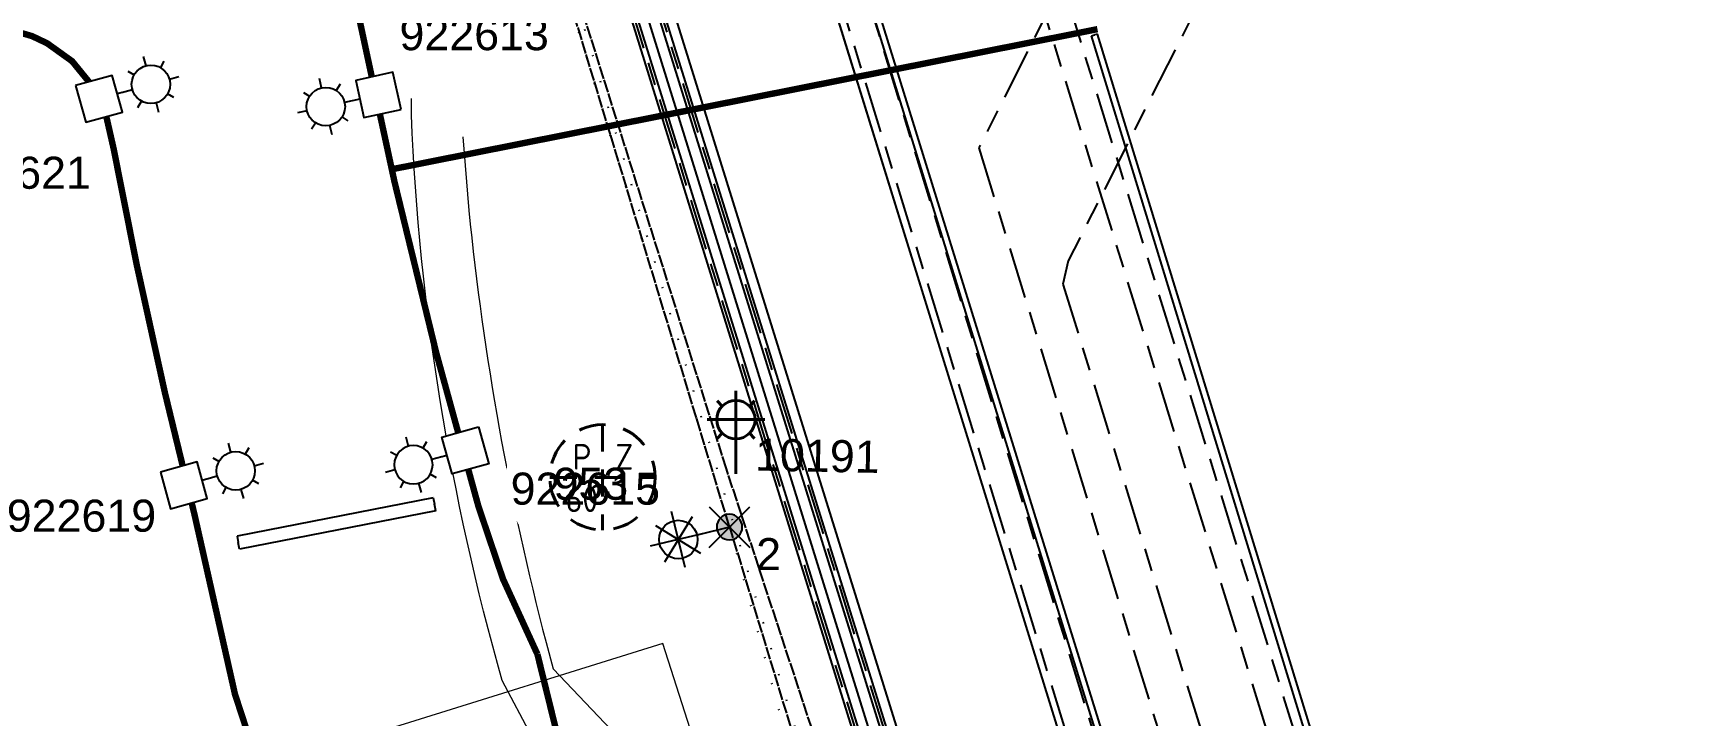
# Model space of a CAD drawing. Header units: metres. Extents: x 303957 to 307239, y 6268736 to 6272503.
# Drawn here: x 306027.4 to 306156.7, y 6269888.7 to 6269941.9 of the extents above; entities that cross this region are included whole.
import ezdxf
from ezdxf.enums import TextEntityAlignment as Align

# ---------------------------------------------------------------- set-up
doc = ezdxf.new("R2010")
doc.units = ezdxf.units.M
for name, pattern in [('Cable Exist OH', [1, 1, 0]), ('Cable Exist UG', [8.2, 4, -1.2, 1.8, -1.2]), ('Cable Remove', [2, 0, -2]), ('Dash', [5, 3, -2]), ('IE Trench LV', [6.5, 5, -1.5])]:
    doc.linetypes.add(name, pattern=pattern)
doc.layers.get('0').update_dxf_attribs({"color": 6})
for name, color, linetype, lineweight in [('Cadastre Land Parcels_SP_EXT', 9, 'Continuous', 5), ('Cadastre Roads_SP_EXT', 9, 'Continuous', 5), ('Cadastre Roads_SP_NEW', 2, 'Continuous', 5)]:
    doc.layers.add(name, color=color, linetype=linetype, lineweight=lineweight)
for name, color, linetype in [('Duct_SP_EXT', 7, 'Continuous'), ('Duct_SP_NEW', 2, 'Continuous'), ('Equip_SL_EXT', 7, 'Continuous'), ('Equip_SP_SL_EXT', 7, 'Continuous'), ('Equip_SP_SL_MOD', 3, 'Continuous'), ('Equip_SP_SL_NEW', 2, 'Continuous'), ('Mains_HV_MOD', 3, 'Continuous'), ('Mains_LV_EXT', 7, 'Continuous'), ('Mains_SL_MOD', 3, 'Continuous'), ('Mains_TR_MOD', 3, 'Continuous'), ('Notes', 7, 'Continuous'), ('SupportsUG_SP_LV_EXT', 7, 'Continuous'), ('SupportsUG_SP_LV_SL_NEW', 2, 'Continuous'), ('Trench_SP_NEW', 2, 'Continuous')]:
    doc.layers.add(name, color=color, linetype=linetype)
doc.styles.add('iecARIAL', font='arial.ttf', dxfattribs={"height": 2})
doc.styles.add('IESYMBOL1', font='isocp.shx')
doc.styles.add('POLE_LABEL', font='arial.ttf')
doc.styles.add('SL_LABEL', font='arial.ttf')
doc.styles.add('SLCP_LABEL', font='arial.ttf', dxfattribs={"height": 3.5})
doc.styles.get("Standard").update_dxf_attribs({"font": 'arial.ttf'})
doc.linetypes.add('Cable P UG', pattern='A,6,-0.5,["P",Standard,S=1.7,R=0,X=0.5,Y=-1],-2.9', length=9.4)
doc.linetypes.add('IE Trench HV', pattern='A,7,-0.2,["/",Standard,S=3,R=0,X=0.6,Y=-1.4],-2.5', length=9.7)

# ---------------------------------------------------------------- blocks, each defined once
blk = doc.blocks.new('SL_LANTERN_EXT')
at = {"lineweight": 40}
for p, q in [((0, 1.97), (0, 6.47)), ((-1.46, 5.68), (-1.06, 5.28)), ((1.46, 5.68), (1.06, 5.28)), ((-2.25, 4.22), (2.25, 4.22)), ((-1.46, 2.76), (-1.06, 3.16)), ((0, 0), (0, 2.72)), ((1.46, 2.76), (1.06, 3.16))]:
    blk.add_line(p, q, dxfattribs=at)
blk.add_circle((0, 4.22), 1.5, dxfattribs=at)
at = {"style": 'iecARIAL', "flags": 8}
blk.add_attdef('ASSET_NUM', (1.5, 1.5), '', height=2.5, dxfattribs=at)
for tag, p, height, flags in [('CONSTRUCTED_VOLTAGE', (0.98, -0.65), 0.2, 9), ('CONTROL_TYPE', (0.98, -0.85), 0.2, 9), ('LANTERN_PURPOSE', (0.98, -1.05), 0.2, 9), ('LANTERN_TYPE', (0.98, -1.25), 0.2, 9), ('NO_PHASES', (0.98, -1.45), 0.2, 9), ('LNUMBER', (2.18, -3.25), 2.5, 8), ('OPERATING_VOLTAGE', (0.98, -1.65), 0.2, 9), ('ORIENTATION', (0.98, -1.85), 0.2, 9), ('OWNED_BY', (0.98, -2.05), 0.2, 9), ('STATE', (0.98, -2.25), 0.2, 9), ('USAGE', (0.98, -2.45), 0.2, 9), ('CEXIST', (0.98, -2.65), 0.2, 9), ('CNEW', (0.98, -2.85), 0.2, 9), ('CNUMBER', (0.98, -3.05), 0.2, 9), ('CREMOVE', (0.98, -3.25), 0.2, 9), ('CREPLACE', (0.98, -3.45), 0.2, 9), ('LKINGHEIGHT', (0.98, -3.65), 0.2, 9), ('LBRACKET', (0.98, -3.85), 0.2, 9), ('LBRACKETVOCAB', (0.98, -4.05), 0.2, 9), ('LCATEGORY', (0.98, -4.25), 0.2, 9), ('LCHARGE1', (0.98, -4.45), 0.2, 9), ('LCHARGE1PERCENT', (0.98, -4.65), 0.2, 9), ('LCHARGE2', (0.98, -4.85), 0.2, 9), ('LCHARGE2PERCENT', (0.98, -5.05), 0.2, 9), ('LCHARGE3', (0.98, -5.25), 0.2, 9), ('LCHARGE3PERCENT', (0.98, -5.45), 0.2, 9), ('LEXIST', (0.98, -5.65), 0.2, 9), ('LLAMP', (0.98, -5.85), 0.2, 9), ('LLAMPVOCAB', (0.98, -6.05), 0.2, 9), ('LMAST', (0.98, -6.25), 0.2, 9), ('LMASTVOCAB', (0.98, -6.45), 0.2, 9), ('LNEW', (0.98, -6.65), 0.2, 9), ('LANTNUMBER', (0.98, -6.85), 0.2, 9), ('LOUTREACH', (0.98, -7.25), 0.2, 9), ('LOUTREACHVOCAB', (0.98, -7.45), 0.2, 9), ('LRATECODE', (0.98, -7.65), 0.2, 9), ('LREMOVE', (0.98, -7.85), 0.2, 9), ('STREETNAME', (0.98, -9.25), 0.2, 9), ('LREPLACE', (0.98, -8.05), 0.2, 9), ('LTYPE', (0.98, -8.25), 0.2, 9), ('LTYPEVOCAB', (0.98, -8.45), 0.2, 9), ('LEGEND', (0.98, -8.65), 0.2, 9), ('LOCATION', (0.98, -8.85), 0.2, 9), ('NOTES', (0.98, -9.05), 0.2, 9), ('SUBURB', (0.98, -9.45), 0.2, 1)]:
    blk.add_attdef(tag, p, '', height=height, dxfattribs=dict(flags=flags))
blk = doc.blocks.new('SLCP_ZELL_EXT')
blk.add_wipeout([(-0.24, 7.5), (-0.71, 7.47), (-1.17, 7.41), (-1.64, 7.32), (-2.09, 7.21), (-2.54, 7.06), (-2.98, 6.89), (-3.41, 6.69), (-3.82, 6.46), (-4.22, 6.21), (-4.6, 5.93), (-4.96, 5.63), (-5.31, 5.31), (-5.63, 4.96), (-5.93, 4.6), (-6.21, 4.22), (-6.46, 3.82), (-6.69, 3.41), (-6.89, 2.98), (-7.06, 2.54), (-7.21, 2.09), (-7.32, 1.64), (-7.41, 1.17), (-7.47, 0.71), (-7.5, 0.24), (-7.5, -0.24), (-7.47, -0.71), (-7.41, -1.17), (-7.32, -1.64), (-7.21, -2.09), (-7.06, -2.54), (-6.89, -2.98), (-6.69, -3.41), (-6.46, -3.82), (-6.21, -4.22), (-5.93, -4.6), (-5.63, -4.96), (-5.31, -5.31), (-4.96, -5.63), (-4.6, -5.93), (-4.22, -6.21), (-3.82, -6.46), (-3.41, -6.69), (-2.98, -6.89), (-2.54, -7.06), (-2.09, -7.21), (-1.64, -7.32), (-1.17, -7.41), (-0.71, -7.47), (-0.24, -7.5), (0.24, -7.5), (0.71, -7.47), (1.17, -7.41), (1.64, -7.32), (2.09, -7.21), (2.54, -7.06), (2.98, -6.89), (3.41, -6.69), (3.82, -6.46), (4.22, -6.21), (4.6, -5.93), (4.96, -5.63), (5.31, -5.31), (5.63, -4.96), (5.93, -4.6), (6.21, -4.22), (6.46, -3.82), (6.69, -3.41), (6.89, -2.98), (7.06, -2.54), (7.21, -2.09), (7.32, -1.64), (7.41, -1.17), (7.47, -0.71), (7.5, -0.24), (7.5, 0.24), (7.47, 0.71), (7.41, 1.17), (7.32, 1.64), (7.21, 2.09), (7.06, 2.54), (6.89, 2.98), (6.69, 3.41), (6.46, 3.82), (6.21, 4.22), (5.93, 4.6), (5.63, 4.96), (5.31, 5.31), (4.96, 5.63), (4.6, 5.93), (4.22, 6.21), (3.82, 6.46), (3.41, 6.69), (2.98, 6.89), (2.54, 7.06), (2.09, 7.21), (1.64, 7.32), (1.17, 7.41), (0.71, 7.47), (0.24, 7.5)])
at = {"linetype": 'Dash', "lineweight": 40, "ltscale": 0.7}
for p, q in [((0, 4.11), (0, -4.11)), ((-4.11, 0), (4.11, 0))]:
    blk.add_line(p, q, dxfattribs=at)
blk.add_circle((0, 0), 4.11, dxfattribs=at)
at = {"lineweight": 40, "style": 'IESYMBOL1'}
for s, p in [('P', (-1.6, 0)), ('Z', (1.7, 0)), ('60', (-1.61, -3.31))]:
    blk.add_text(s, height=2, dxfattribs=at).set_placement(p, align=Align.BOTTOM_CENTER)
at = {"style": 'SLCP_LABEL'}
for tag, height, flags, p in [('ASSET_NUM', 2.5, 8, (2, 2)), ('STREET_CODE', 0.2, 9, (0, -0.2))]:
    blk.add_attdef(tag, text='', height=height, dxfattribs=dict(at, flags=flags)).set_placement(p, align=Align.MIDDLE_LEFT)
at = {"flags": 1}
blk.add_attdef('Z', (0, 0), '', height=0.2, dxfattribs=at)
at = {"flags": 9}
for tag, p in [('CONSTRUCTED_VOLTAGE', (0, -0.4)), ('CONTROL_TYPE', (0, -0.6)), ('OPERATING_VOLTAGE', (0, -1)), ('ORIENTATION', (0, -1.2)), ('NO_PHASES', (0, -0.8)), ('OWNED_BY', (0, -1.4)), ('STATE', (0, -2)), ('USAGE', (0, -1.6)), ('LOCATION', (0, -1.8)), ('NOTES', (0, -2.2))]:
    blk.add_attdef(tag, text='', height=0.2, dxfattribs=at).set_placement(p, align=Align.MIDDLE_LEFT)
blk = doc.blocks.new('COLUMN_NEW')
for tag, flags, p in [('NOTES', 9, (1.5, -2.4)), ('LABEL_ALIGNMENT', 9, (1.5, -2.6)), ('Z', 1, (1.5, -2.8))]:
    blk.add_attdef(tag, text='', height=0.2, dxfattribs=dict(flags=flags)).set_placement(p, align=Align.MIDDLE_LEFT)
blk.add_wipeout([(-1.485, -1.485), (1.485, -1.485), (1.485, 1.485), (-1.485, 1.485)])
at = {"lineweight": -3}
blk.add_lwpolyline([(-1.485, -1.485), (1.485, -1.485), (1.485, 1.485), (-1.485, 1.485)], close=True, dxfattribs=at)
for tag, height, flags, p in [('ASSET_NUM', 2.5, 8, (2, 2)), ('STREET_CODE', 0.2, 9, (1.5, 0)), ('OWNED_BY', 0.2, 9, (1.5, -0.4)), ('OPERATED_BY', 0.2, 9, (1.5, -0.6)), ('STATE', 0.2, 9, (1.5, -1)), ('COLUMN_TYPE', 0.2, 9, (1.5, -0.2)), ('USAGE', 0.2, 9, (1.5, -1.2)), ('MAINTAINED_BY', 0.2, 9, (1.5, -0.8)), ('SUBURB', 0.2, 9, (1.5, -1.8)), ('STREETNAME', 0.2, 9, (1.5, -2)), ('LEGEND', 0.2, 9, (1.5, -1.4)), ('PARENT', 0.2, 9, (1.5, -1.6)), ('LOCATION', 0.2, 9, (1.5, -2.2))]:
    blk.add_attdef(tag, text='', height=height, dxfattribs=dict(flags=flags)).set_placement(p, align=Align.MIDDLE_LEFT)
at = {"style": 'POLE_LABEL', "flags": 9}
blk.add_attdef('STRUCTURE_PLANT_NUMBER', text='', height=0.2, dxfattribs=at).set_placement((1.5, 0.242), align=Align.MIDDLE_LEFT)
blk = doc.blocks.new('*U44')
for tag, height, flags, p in [('CONSTRUCTED_VOLTAGE', 0.2, 9, (0, -0.4)), ('CONTROL_TYPE', 0.2, 9, (0, -0.6)), ('LANTERN_PURPOSE', 0.2, 9, (0, -0.8)), ('LANTERN_TYPE', 0.2, 9, (0, -1)), ('NO_PHASES', 0.2, 9, (0, -1.2)), ('OPERATING_VOLTAGE', 0.2, 9, (0, -1.4)), ('ORIENTATION', 0.2, 9, (0, -1.6)), ('OWNED_BY', 0.2, 9, (0, -1.8)), ('STATE', 0.2, 9, (0, -2)), ('CEXIST', 0.2, 9, (0, -2.4)), ('CNEW', 0.2, 9, (0, -2.6)), ('USAGE', 0.2, 9, (0, -2.2)), ('LNUMBER', 2.5, 8, (1.2, -2.8)), ('CNUMBER', 0.2, 9, (0, -2.8)), ('CREMOVE', 0.2, 9, (0, -3)), ('CREPLACE', 0.2, 9, (0, -3.2)), ('LKINGHEIGHT', 0.2, 9, (0, -3.4)), ('LBRACKET', 0.2, 9, (0, -3.6)), ('LBRACKETVOCAB', 0.2, 9, (0, -3.8)), ('LCATEGORY', 0.2, 9, (0, -4)), ('LCHARGE1', 0.2, 9, (0, -4.2)), ('LCHARGE1PERCENT', 0.2, 9, (0, -4.4)), ('LCHARGE2', 0.2, 9, (0, -4.6)), ('LCHARGE2PERCENT', 0.2, 9, (0, -4.8)), ('LCHARGE3', 0.2, 9, (0, -5)), ('LCHARGE3PERCENT', 0.2, 9, (0, -5.2)), ('LEXIST', 0.2, 9, (0, -5.4)), ('LLAMP', 0.2, 9, (0, -5.6)), ('LLAMPVOCAB', 0.2, 9, (0, -5.8)), ('LMAST', 0.2, 9, (0, -6)), ('LMASTVOCAB', 0.2, 9, (0, -6.2)), ('LNEW', 0.2, 9, (0, -6.4)), ('LANTNUMBER', 0.2, 9, (0, -6.6)), ('LOUTREACH', 0.2, 9, (0, -7)), ('LOUTREACHVOCAB', 0.2, 9, (0, -7.2)), ('LRATECODE', 0.2, 9, (0, -7.4)), ('LREMOVE', 0.2, 9, (0, -7.6)), ('LREPLACE', 0.2, 9, (0, -7.8)), ('SUBURB', 0.2, 9, (0, -8.6)), ('STREETNAME', 0.2, 9, (0, -8.8)), ('LTYPE', 0.2, 9, (0, -8)), ('LTYPEVOCAB', 0.2, 9, (0, -8.2)), ('LEGEND', 0.2, 9, (0, -8.4)), ('LOCATION', 0.2, 9, (0, -9)), ('NOTES', 0.2, 9, (0, -9.2)), ('MAINTAINED_BY', 0.2, 9, (0, -9.86))]:
    blk.add_attdef(tag, text='', height=height, dxfattribs=dict(flags=flags)).set_placement(p, align=Align.MIDDLE_LEFT)
at = {"flags": 9}
blk.add_attdef('OPERATED_BY', (0, -9.61), '', height=0.2, dxfattribs=at)
blk.add_wipeout([(0, 4.97), (1.46, 4.18), (2.25, 2.72), (1.46, 1.26), (0, 0.36), (-1.46, 1.26), (-2.25, 2.72), (-1.46, 4.18)])
for p, q in [((-1.46, 4.18), (-1.06, 3.78)), ((0, 4.22), (0, 4.97)), ((1.46, 4.18), (1.06, 3.78)), ((-2.25, 2.72), (-1.5, 2.72)), ((1.5, 2.72), (2.25, 2.72)), ((-1.46, 1.26), (-1.06, 1.66)), ((1.46, 1.26), (1.06, 1.66)), ((0, 0), (0, 1.22)), ((0, 0), (0, 0))]:
    blk.add_line(p, q)
blk.add_circle((0, 2.72), 1.5)
at = {"style": 'SL_LABEL'}
for tag, height, flags, p in [('ASSET_NUM', 2.5, 8, (2, 2)), ('STREET_CODE', 0.2, 9, (0, -0.2))]:
    blk.add_attdef(tag, text='', height=height, dxfattribs=dict(at, flags=flags)).set_placement(p, align=Align.MIDDLE_LEFT)
at = {"flags": 1}
blk.add_attdef('Z', (0, 0), '', height=0.2, dxfattribs=at)
blk = doc.blocks.new('POLE_DEL')
h = blk.add_hatch(color=256)
edge = h.paths.add_edge_path()
edge.add_arc((0, 0), 1, 180, 360)
edge.add_arc((0, 0), 1, 0, 180)
for p, q in [((-1.58, 1.58), (1.58, -1.58)), ((-1.58, -1.58), (1.58, 1.58))]:
    blk.add_line(p, q)
blk.add_lwpolyline([(-1, 0, 1), (1, 0, 1)], format="xyb", close=True)
for tag, height, flags, p in [('pNumber', 2.5, 8, (0, 2.07)), ('OWNED_BY', 0.2, 9, (0, -0.4)), ('SPECIAL_USE', 0.2, 9, (0, -0.6)), ('STATE', 0.2, 9, (0, -0.8)), ('cLV', 0.2, 9, (0, -1.2)), ('USAGE', 0.2, 9, (0, -1)), ('hDepth', 0.2, 9, (0, -1.4)), ('cHV', 0.2, 9, (0, -1.8)), ('hDia', 0.2, 9, (0, -1.6)), ('LBRACKET', 0.2, 9, (0, -2)), ('LExisting', 0.2, 9, (0, -2.2)), ('LANTNUMBER', 0.2, 9, (0, -2.4)), ('LOther', 0.2, 9, (0, -2.6)), ('cLinedev', 0.2, 9, (0, -3.2)), ('LRemove', 0.2, 9, (0, -2.8)), ('LEGEND', 0.2, 9, (0, -3)), ('pExisting', 0.2, 9, (0, -3.4)), ('PFNUMBER', 0.2, 9, (0, -3.6)), ('NEWPFNUMBER', 0.2, 9, (0, -3.8)), ('pFooting', 0.2, 9, (0, -4)), ('pNew', 0.2, 9, (0, -4.2)), ('pRelocate', 0.2, 9, (0, -4.6)), ('pRemove', 0.2, 9, (0, -4.8)), ('pReplace', 0.2, 9, (0, -5)), ('pStay', 0.2, 9, (0, -5.2)), ('cspan', 0.2, 9, (0, -5.6)), ('SUBURB', 0.2, 9, (0, -5.8)), ('STREETNAME', 0.2, 9, (0, -6)), ('pType', 0.2, 9, (0, -5.4)), ('LOCATION', 0.2, 9, (0, -6.2)), ('NOTES', 0.2, 9, (0, -6.4))]:
    blk.add_attdef(tag, text='', height=height, dxfattribs=dict(flags=flags)).set_placement(p, align=Align.MIDDLE_LEFT)
at = {"flags": 1}
blk.add_attdef('Z', (0, 0), '', height=0.2, dxfattribs=at)
at = {"style": 'POLE_LABEL', "flags": 9}
blk.add_attdef('STREET_CODE', text='', height=0.2, dxfattribs=at).set_placement((0, -0.2), align=Align.MIDDLE_LEFT)
blk = doc.blocks.new('SL_LANTERN_DEL')
for p, q in [((0, 1.97), (0, 6.47)), ((1.46, 2.76), (-1.46, 5.68)), ((-1.46, 2.76), (1.46, 5.68)), ((-2.25, 4.22), (2.25, 4.22)), ((0, 0), (0, 2.72)), ((0, 0), (0, 0))]:
    blk.add_line(p, q)
blk.add_circle((0, 4.22), 1.5)
at = {"style": 'iecARIAL', "flags": 8}
blk.add_attdef('ASSET_NUM', (1.5, 1.5), '', height=2.5, dxfattribs=at)
for tag, p, height, flags in [('CONSTRUCTED_VOLTAGE', (0, -0.2), 0.2, 9), ('CONTROL_TYPE', (0, -0.4), 0.2, 9), ('OPERATING_VOLTAGE', (0, -1.2), 0.2, 9), ('ORIENTATION', (0, -1.4), 0.2, 9), ('LANTERN_PURPOSE', (0, -0.6), 0.2, 9), ('LANTERN_TYPE', (0, -0.8), 0.2, 9), ('NO_PHASES', (0, -1), 0.2, 9), ('LNUMBER', (1.2, -2.8), 2.5, 8), ('OWNED_BY', (0, -1.6), 0.2, 9), ('STATE', (0, -1.8), 0.2, 9), ('CEXIST', (0, -2.2), 0.2, 9), ('CNEW', (0, -2.4), 0.2, 9), ('CNUMBER', (0, -2.6), 0.2, 9), ('USAGE', (0, -2), 0.2, 9), ('CREMOVE', (0, -2.8), 0.2, 9), ('CREPLACE', (0, -3), 0.2, 9), ('LKINGHEIGHT', (0, -3.2), 0.2, 9), ('LBRACKET', (0, -3.4), 0.2, 9), ('LBRACKETVOCAB', (0, -3.6), 0.2, 9), ('LCATEGORY', (0, -3.8), 0.2, 9), ('LCHARGE1', (0, -4), 0.2, 9), ('LCHARGE1PERCENT', (0, -4.2), 0.2, 9), ('LCHARGE2', (0, -4.4), 0.2, 9), ('LCHARGE2PERCENT', (0, -4.6), 0.2, 9), ('LCHARGE3', (0, -4.8), 0.2, 9), ('LCHARGE3PERCENT', (0, -5), 0.2, 9), ('LEXIST', (0, -5.2), 0.2, 9), ('LLAMP', (0, -5.4), 0.2, 9), ('LLAMPVOCAB', (0, -5.6), 0.2, 9), ('LMAST', (0, -5.8), 0.2, 9), ('LMASTVOCAB', (0, -6), 0.2, 9), ('LNEW', (0, -6.2), 0.2, 9), ('LANTNUMBER', (0, -6.4), 0.2, 9), ('LOUTREACH', (0, -6.8), 0.2, 9), ('LOUTREACHVOCAB', (0, -7), 0.2, 9), ('LRATECODE', (0, -7.2), 0.2, 9), ('LREMOVE', (0, -7.4), 0.2, 9), ('LREPLACE', (0, -7.6), 0.2, 9), ('LTYPE', (0, -7.8), 0.2, 9), ('STREETNAME', (0, -8.8), 0.2, 9), ('SUBURB', (0, -9), 0.2, 1), ('LTYPEVOCAB', (0, -8), 0.2, 9), ('LEGEND', (0, -8.2), 0.2, 9), ('LOCATION', (0, -8.4), 0.2, 9), ('NOTES', (0, -8.6), 0.2, 9)]:
    blk.add_attdef(tag, p, '', height=height, dxfattribs=dict(flags=flags))

msp = doc.modelspace()

# ---------------------------------------------------------------- linework, layer by layer
at = {"layer": 'Cadastre Land Parcels_SP_EXT', "linetype": 'Continuous'}
msp.add_lwpolyline([(306095.21, 6269834.91), (306096.3, 6269838.76), (306097.84, 6269844.16), (306094.76, 6269854.04), (306092.18, 6269855.31), (306085.91, 6269866.77), (306082.57, 6269875.54), (306076.57, 6269894.3), (306033.88, 6269880.98), (306044.12, 6269845.24), (306043.12, 6269840.12), (306026.44, 6269824.85), (306023.07, 6269823.69), (306025.01, 6269817.49), (306026.21, 6269813.67), (306095.21, 6269834.91)], close=True, dxfattribs=at)
at = {"layer": 'Cadastre Roads_SP_EXT', "linetype": 'Continuous'}
msp.add_line((306118.19, 6269852.65), (306043.07, 6270095.17), dxfattribs=at)
at = {"layer": 'Cadastre Roads_SP_NEW', "color": 252, "flags": 128}
for points in [[(306070.96, 6269878.3), (306064.04, 6269891.4), (306064.04, 6269891.4, -0.05902), (306056.95, 6269935.51), (306056.95, 6269935.51), (306056.95, 6269936.82)], [(306060.97, 6269933.81), (306061.43, 6269928.07), (306061.43, 6269928.07, 0.038316), (306067.45, 6269894.37), (306067.45, 6269894.37), (306068, 6269892.33), (306078.56, 6269881.22)]]:
    msp.add_lwpolyline(points, format="xyb", dxfattribs=at)
at = {"layer": 'Duct_SP_EXT'}
for p, q in [((306051.3, 6270016.36), (306108.82, 6269831.33)), ((306051.76, 6270016.49), (306109.3, 6269831.39)), ((306057.38, 6270003.77), (306110.94, 6269831.65)), ((306057.83, 6270003.91), (306111.43, 6269831.7)), ((306078.94, 6269988.69), (306121.82, 6269850.25)), ((306079.39, 6269988.84), (306122.25, 6269850.49)), ((306110, 6269941.7), (306110.23, 6269941.77)), ((306138.09, 6269850.14), (306110, 6269941.7)), ((306110.46, 6269941.84), (306110.23, 6269941.77)), ((306138.55, 6269850.29), (306110.46, 6269941.84))]:
    msp.add_line(p, q, dxfattribs=at)
at = {"layer": 'Duct_SP_NEW'}
for p in [(306043.35, 6269902.68), (306043.55, 6269901.66)]:
    msp.add_line(p, (306043.45, 6269902.17), dxfattribs=at)
at = {"layer": 'Mains_HV_MOD', "linetype": 'Cable P UG'}
for points in [[(305804.46, 6269732.3), (305844.06, 6269744.26), (305850.03, 6269746.14), (305874.61, 6269753.14), (305899.43, 6269760.62), (305907.23, 6269762.87), (305921.85, 6269767.06), (305937.46, 6269771.76), (305940.85, 6269772.73), (305940.85, 6269772.73), (305950.2, 6269775.42), (305982.03, 6269784.83), (305992.47, 6269787.98), (306045.87, 6269803.58), (306056.49, 6269806.73), (306084.75, 6269815.1), (306098.86, 6269819.29), (306104.83, 6269821.17), (306104.83, 6269821.17, 0.430103), (306110.09, 6269831.42), (306110.09, 6269831.42), (306052.4, 6270017.14)], [(305812.13, 6269732.94), (305830.22, 6269738.37), (305837.92, 6269740.76), (305897.01, 6269758.33), (305906.23, 6269761.07), (305929.29, 6269767.44), (305929.29, 6269767.44), (305934.25, 6269768.8), (305952.81, 6269774.37), (306027.79, 6269796.7), (306060.79, 6269806.11), (306082.6, 6269812.47), (306105.86, 6269819.12), (306109.11, 6269821.41), (306109.15, 6269821.45), (306109.15, 6269821.45, 0.191334), (306112.38, 6269827.65), (306112.38, 6269827.65), (306112.38, 6269827.74), (306112.09, 6269831.78), (306112.09, 6269831.78, 0.091323), (306111.98, 6269832.68), (306111.98, 6269832.68), (306054.24, 6270018.09)]]:
    msp.add_lwpolyline(points, format="xyb", dxfattribs=at)
at = {"layer": 'Mains_HV_MOD', "linetype": 'Cable Exist UG'}
for points in [[(306129.87, 6269995.21), (306128.37, 6269993.98), (306129.81, 6269989.27), (306132.01, 6269971.05), (306132.01, 6269971.05), (306103.12, 6269960.67), (306135.11, 6269857.4), (306138.08, 6269847.83)], [(306114.91, 6269990.78), (306116.7, 6269990.59), (306118.18, 6269985.9), (306119.06, 6269968.11), (306100.68, 6269961.66), (306100.68, 6269961.66), (306133.16, 6269856.81), (306136.26, 6269846.26)]]:
    msp.add_lwpolyline(points, dxfattribs=at)
at = {"layer": 'Mains_SL_MOD', "linetype": 'Cable Exist OH'}
msp.add_lwpolyline([(306081.73, 6269903.49), (306094.37, 6269862.08)], dxfattribs=at)
at = {"layer": 'Mains_TR_MOD', "linetype": 'Cable Exist UG'}
for points in [[(306119.74, 6269969.79), (306101.21, 6269932.96), (306101.21, 6269932.96), (306129.1, 6269842.45), (306132.57, 6269838.98), (306136.74, 6269838.55), (306136.74, 6269838.55), (306241.15, 6269866.57), (306290.34, 6269879.65), (306295.55, 6269881.39), (306302.9, 6269883.06), (306353.18, 6269896.43), (306408.58, 6269911.65), (306516.73, 6269941.3), (306526.1, 6269945.53), (306563.46, 6269955.41), (306575.39, 6269956.7), (306599.93, 6269963.22), (306607.47, 6269963.99), (306617.56, 6269966.66)], [(306131.34, 6269969.86), (306108.18, 6269924.16), (306107.77, 6269922.32), (306132.23, 6269843.21), (306133.78, 6269841.16), (306136.7, 6269840.62), (306240.89, 6269868.46), (306365.97, 6269902.24), (306513.78, 6269942.27), (306525.09, 6269947.48), (306583.5, 6269962.87), (306594.8, 6269964.09), (306609.09, 6269967.95)]]:
    msp.add_lwpolyline(points, dxfattribs=at)
at = {"layer": 'Notes', "color": 3, "linetype": 'Cable Remove', "flags": 128}
msp.add_lwpolyline([(306081.76, 6269903.38), (306092.99, 6269861.59)], dxfattribs=at)
at = {"layer": 'Trench_SP_NEW', "linetype": 'IE Trench HV', "const_width": 0.5, "elevation": 49.83, "flags": 128}
msp.add_lwpolyline([(306053.86, 6269938.5), (306052.87, 6269943.11), (306049.1, 6269961.75), (306048.5, 6269964.89)], dxfattribs=at)
at = {"layer": 'Trench_SP_NEW', "linetype": 'IE Trench HV', "flags": 128}
msp.add_lwpolyline([(305647.5, 6269794.09, 0.5, 0.5, 0), (305652.61, 6269796.08, 0.5, 0.5, 0), (305688.8, 6269810.11, 0.5, 0.5, 0), (305790.11, 6269849.45, 0.5, 0.5, 0), (305791.77, 6269850.41, 0.5, 0.5, 0), (305795.22, 6269852.8, 0.5, 0.5, 0), (305799.38, 6269855.45, 0.5, 0.5, 0), (305809.95, 6269860.11, 0.5, 0.5, 0), (305838.18, 6269871.06, 0.5, 0.5, 0), (305856.3, 6269878.09, 0.5, 0.5, 0), (305864.57, 6269881.3, 0.5, 0.5, 0), (305874.18, 6269885.03, 0.5, 0.5, 0), (305889.56, 6269890.99, 0.5, 0.5, 0), (305902.59, 6269896.05, 0.5, 0.5, 0), (305911.24, 6269899.41, 0.5, 0.5, 0), (305923.94, 6269904.33, 0.5, 0.5, 0), (305932.45, 6269907.63, 0.5, 0.5, 0), (305940.97, 6269910.94, 0.5, 0.5, 0), (305956.1, 6269917.22, 0.5, 0.5, 0), (305975.02, 6269924.15, 0.5, 0.5, 0), (305991.31, 6269930.47, 0.5, 0.5, 0), (305998.87, 6269932.88, 0.5, 0.5, 0), (306005.03, 6269935.26, 0.5, 0.5, 0), (306008.8, 6269936.37, 0.5, 0.5, 0), (306011.04, 6269937.17, 0.5, 0.5, 0), (306014.61, 6269938.7, 0.5, 0.5, 0), (306016.8, 6269939.81, 0.5, 0.5, 0), (306019.2, 6269941.17, 0.5, 0.5, 0), (306021.05, 6269941.97, 0.5, 0.5, 0), (306023.37, 6269942.34, 0.5, 0.5, 0), (306025.74, 6269942.15, 0.5, 0.5, 0), (306027.36, 6269941.68, 0.5, 0.5, 0), (306028.54, 6269941.12, 0.5, 0.5, 0), (306030.49, 6269939.72, 0.5, 0.5, 0), (306032.22, 6269937.6, 0.5, 0.5, 0), (306033.07, 6269935.78, 0.5, 0.5, 0), (306033.72, 6269932.92, 0.5, 0.5, 0), (306035.52, 6269923.87, 0.5, 0.5, 0), (306037.72, 6269913.88, 0.5, 0.5, 0), (306040.02, 6269904.41, 0.5, 0.5, 0), (306043.19, 6269890.34, 0.5, 0.5, 0), (306047.12, 6269878.32, 0.5, 0.5, 0), (306056.45, 6269845.77, 0.5, 0.5, 0), (306054.13, 6269833.93, 0.5, 0.5, 0), (306032.58, 6269814.2, 0.5, 0.5, 0), (306026.63, 6269812.33, 0, 0, 0)], format="xyseb", dxfattribs=at)
at = {"layer": 'Trench_SP_NEW', "linetype": 'IE Trench LV', "const_width": 0.5, "elevation": 49.83, "flags": 128}
msp.add_lwpolyline([(306066.78, 6269893.46), (306064.09, 6269899.34), (306062.18, 6269904.99), (306058.88, 6269917), (306055.63, 6269930.32), (306054.49, 6269935.6)], dxfattribs=at)
at = {"layer": 'Trench_SP_NEW', "linetype": 'IE Trench LV', "const_width": 0.5, "flags": 128}
msp.add_lwpolyline([(306074.14, 6269877.68), (306068.77, 6269885.38), (306066.78, 6269893.46)], dxfattribs=at)

# ---------------------------------------------------------------- block references
at = {"layer": 'Equip_SP_SL_EXT'}
ref = msp.add_blockref('SL_LANTERN_EXT', (306082.26, 6269907.54), dxfattribs=at)
ref.add_attrib('ASSET_NUM', '10191', dxfattribs={"layer": '0', "height": 2.5, "rotation": 358.8983, "style": 'iecARIAL'}).set_placement((306083.76, 6269909.04), align=Align.MIDDLE_LEFT)
at = {"layer": 'SupportsUG_SP_LV_EXT'}
ref = msp.add_blockref('POLE_DEL', (306081.76, 6269903.38), dxfattribs=at)
ref.add_attrib('pNumber', '2', dxfattribs={"height": 2.5}).set_placement((306083.84, 6269901.27), align=Align.MIDDLE_LEFT)

# ---------------------------------------------------------------- next in the draw order: block references
at = {"layer": 'Equip_SL_EXT'}
ref = msp.add_blockref('SLCP_ZELL_EXT', (306071.86, 6269907.26), dxfattribs=at)
ref.add_attrib('ASSET_NUM', '953', dxfattribs={"layer": '0', "height": 2.5, "style": 'SLCP_LABEL'}).set_placement((306073.86, 6269908.01), align=Align.TOP_RIGHT)

# ---------------------------------------------------------------- next in the draw order: linework, layer by layer
at = {"layer": 'Mains_LV_EXT', "linetype": 'Cable Exist OH'}
msp.add_lwpolyline([(306098.17, 6269857.34), (306081.52, 6269907.92), (306053.42, 6269997.36)], dxfattribs=at)
at = {"layer": 'Mains_SL_MOD', "linetype": 'Cable Exist OH'}
msp.add_lwpolyline([(306081.73, 6269903.49), (306053.18, 6269997.61), (306047.94, 6270042.06)], dxfattribs=at)
at = {"layer": 'Mains_TR_MOD', "linetype": 'Cable Exist UG'}
for points in [[(305940.57, 6269773.69), (305949.92, 6269776.38), (305981.75, 6269785.79), (305992.18, 6269788.93), (306045.59, 6269804.54), (306056.21, 6269807.69), (306084.46, 6269816.06), (306098.57, 6269820.24), (306104.54, 6269822.12), (306104.54, 6269822.12, 0.431297), (306109.14, 6269831.1), (306109.14, 6269831.1), (306051.46, 6270016.79), (306051.46, 6270016.79, -0.333496), (306053.67, 6270025.96), (306053.67, 6270025.96), (306067.73, 6270030.29), (306104.87, 6270041.57), (306104.87, 6270041.57, -0.242577), (306109.57, 6270037.48), (306109.57, 6270037.48), (306121.37, 6269999.26), (306128.73, 6269975.58)], [(305929.03, 6269768.4), (305933.97, 6269769.76), (305952.52, 6269775.33), (306027.51, 6269797.66), (306060.51, 6269807.07), (306082.33, 6269813.43), (306105.42, 6269820.04), (306108.5, 6269822.2), (306108.5, 6269822.2, 0.191335), (306111.38, 6269827.75), (306111.38, 6269827.75), (306111.09, 6269831.78), (306111.09, 6269831.78, 0.101126), (306111.03, 6269832.39), (306111.03, 6269832.39), (306053.24, 6270017.92)]]:
    msp.add_lwpolyline(points, format="xyb", dxfattribs=at)
for points in [[(306063.36, 6270032.07), (306118.76, 6269852.5), (306262.25, 6269704.09)], [(306076.94, 6269995.36), (306120.52, 6269853.57), (306120.52, 6269853.57), (306263.69, 6269705.48)]]:
    msp.add_lwpolyline(points, dxfattribs=at)
at = {"layer": 'Notes', "color": 3, "linetype": 'Cable Remove', "flags": 128}
msp.add_lwpolyline([(306081.65, 6269903.75), (306053.11, 6269997.61), (306047.78, 6270042.14)], dxfattribs=at)

# ---------------------------------------------------------------- next in the draw order: block references
at = {"layer": 'Equip_SP_SL_NEW', "rotation": 102.5174210829154}
msp.add_blockref('*U44', (306052.93, 6269936.77), dxfattribs=at)
at = {"layer": 'SupportsUG_SP_LV_SL_NEW'}
ref = msp.add_blockref('COLUMN_NEW', (306032.58, 6269936.79), dxfattribs=dict(at, rotation=285.5253281407277))
ref.add_attrib('ASSET_NUM', '922621', dxfattribs={"layer": '0', "height": 2.5}).set_placement((306020.3, 6269931.02), align=Align.MIDDLE_LEFT)
ref = msp.add_blockref('COLUMN_NEW', (306061.16, 6269909.36), dxfattribs=dict(at, xscale=-1, rotation=105.5253281486947))
ref.add_attrib('ASSET_NUM', '922615', dxfattribs={"layer": '0', "height": 2.5}).set_placement((306064.69, 6269906.38), align=Align.MIDDLE_LEFT)
ref = msp.add_blockref('COLUMN_NEW', (306039.2, 6269906.64), dxfattribs=dict(at, rotation=285.5253281407277))
ref.add_attrib('ASSET_NUM', '922619', dxfattribs={"layer": '0', "height": 2.5}).set_placement((306025.39, 6269904.27), align=Align.MIDDLE_LEFT)

# ---------------------------------------------------------------- next in the draw order: block references
at = {"layer": 'Equip_SP_SL_MOD', "rotation": 103.5917961824118}
msp.add_blockref('SL_LANTERN_DEL', (306081.87, 6269903.4), dxfattribs=at)
at = {"layer": 'Equip_SP_SL_NEW', "rotation": 285.5253281407277}
for p in [(306034.01, 6269937.19), (306040.63, 6269907.04)]:
    msp.add_blockref('*U44', p, dxfattribs=at)
at = {"layer": 'Equip_SP_SL_NEW', "xscale": -1, "rotation": 105.5253281486947}
msp.add_blockref('*U44', (306059.73, 6269908.97), dxfattribs=at)
at = {"layer": 'SupportsUG_SP_LV_SL_NEW'}
ref = msp.add_blockref('COLUMN_NEW', (306054.38, 6269937.09), dxfattribs=dict(at, rotation=102.5174210829154))
ref.add_attrib('ASSET_NUM', '922613', dxfattribs={"layer": '0', "height": 2.5}).set_placement((306056.02, 6269941.83), align=Align.MIDDLE_LEFT)

# ---------------------------------------------------------------- next in the draw order: linework, layer by layer
at = {"layer": 'Duct_SP_NEW'}
for p, q in [((306058.65, 6269905.67), (306043.35, 6269902.68)), ((306058.85, 6269904.65), (306043.55, 6269901.66)), ((306058.65, 6269905.67), (306058.75, 6269905.16)), ((306058.85, 6269904.65), (306058.75, 6269905.16))]:
    msp.add_line(p, q, dxfattribs=at)
at = {"layer": 'Notes', "linetype": 'Continuous'}
msp.add_lwpolyline([(306186.64, 6269880.79), (306156.8, 6269977.03), (306134.7, 6270048.32), (306113.36, 6270117.12), (306081.8, 6270107.27), (306049.53, 6270097.19), (306043.07, 6270095.17), (306115.27, 6269862.09), (306186.64, 6269880.79)], close=True, dxfattribs=at)
at = {"layer": 'Notes', "color": 3, "linetype": 'Cable Remove', "flags": 128}
msp.add_lwpolyline([(306047.78, 6270042.14), (306053.11, 6269997.61), (306067.84, 6269950.92), (306094.59, 6269861.99)], dxfattribs=at)
at = {"layer": 'Trench_SP_NEW', "linetype": 'IE Trench HV', "const_width": 0.5, "flags": 128}
msp.add_lwpolyline([(306110.46, 6269942.22), (306055.42, 6269931.29)], dxfattribs=at)

doc.saveas('drawing.dxf')
